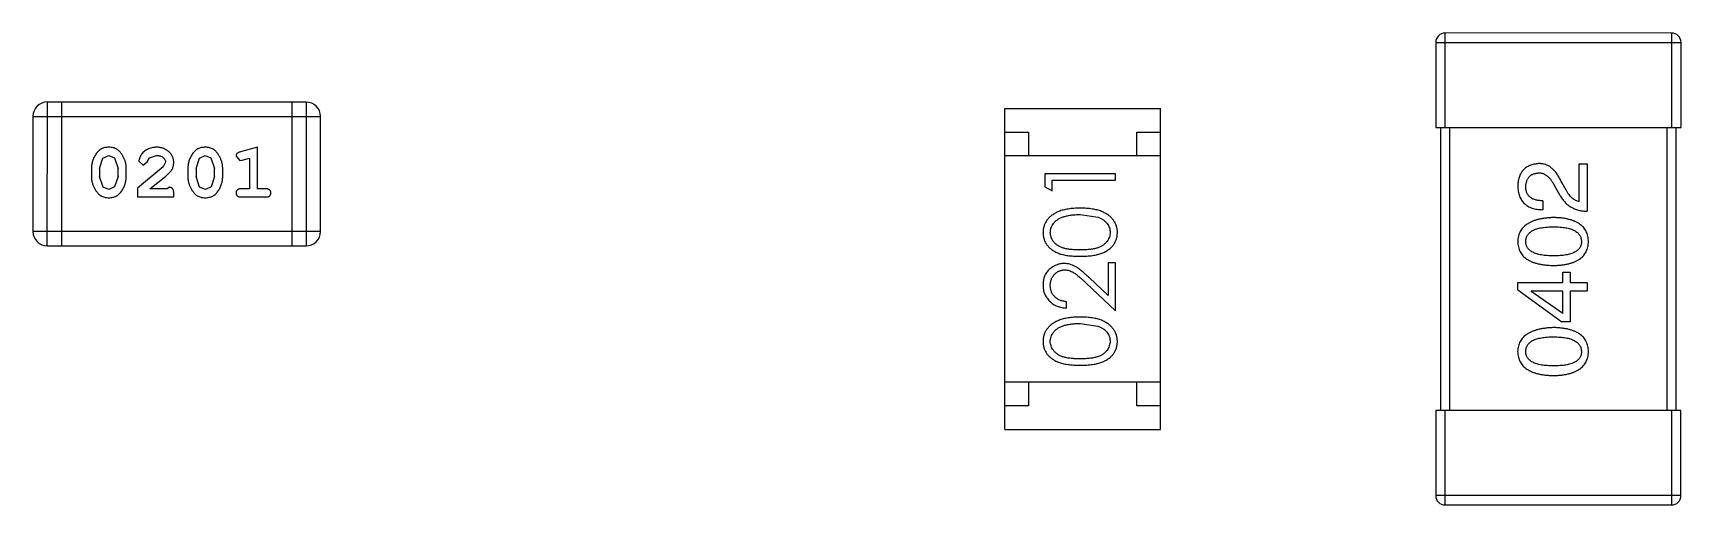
# Model space of a CAD drawing. Header units: inches. Extents: x -29 to 164, y -51 to 83.
# Drawn here: x 148.336 to 151.831, y 22.58 to 23.58 of the extents above; entities that cross this region are included whole.
import ezdxf

# ---------------------------------------------------------------- set-up
doc = ezdxf.new("R2010")
doc.units = ezdxf.units.IN
doc.header["$LTSCALE"] = 1.21
doc.header["$MEASUREMENT"] = 0
doc.layers.get('0').update_dxf_attribs({"linetype": 'CONTINUOUS'})

msp = doc.modelspace()

# ---------------------------------------------------------------- linework, layer by layer
at = {"color": 7, "linetype": 'Continuous'}
for p, q in [((151.3107, 23.5603), (151.8307, 23.5602)), ((151.3107, 23.5603), (151.3107, 23.3803)), ((151.8107, 23.5802), (151.3307, 23.5803)), ((151.3307, 23.3803), (151.3307, 23.5803)), ((151.8107, 23.5802), (151.8107, 23.3802)), ((151.8307, 23.3802), (151.8307, 23.5602)), ((148.3664, 23.1292), (148.3665, 23.434)), ((148.9151, 23.4339), (148.3665, 23.434)), ((148.3969, 23.1292), (148.397, 23.434)), ((148.8846, 23.4339), (148.8846, 23.1291)), ((148.9151, 23.4339), (148.9151, 23.1291)), ((150.3969, 22.7403), (150.397, 23.4203)), ((150.397, 23.4203), (150.727, 23.4203)), ((150.7269, 22.7403), (150.727, 23.4203)), ((148.336, 23.4036), (148.3359, 23.1597)), ((148.336, 23.4036), (148.9456, 23.4034)), ((148.9455, 23.1596), (148.9456, 23.4034)), ((151.3107, 23.3803), (151.8307, 23.3802)), ((151.3207, 23.3803), (151.3206, 22.7803)), ((151.3406, 22.7803), (151.3407, 23.3803)), ((150.397, 23.3703), (150.447, 23.3703)), ((150.447, 23.3703), (150.447, 23.3203)), ((150.677, 23.3703), (150.727, 23.3703)), ((150.677, 23.3203), (150.677, 23.3703)), ((151.8007, 23.3802), (151.8006, 22.7802)), ((151.8206, 22.7802), (151.8207, 23.3802)), ((148.4772, 23.2934), (148.4844, 23.3151)), ((148.4844, 23.3151), (148.4968, 23.3209)), ((148.4968, 23.3209), (148.5089, 23.3157)), ((148.5089, 23.3157), (148.5165, 23.2934)), ((148.5778, 23.307), (148.5828, 23.3155)), ((148.5828, 23.3155), (148.5977, 23.3209)), ((148.6817, 23.2933), (148.6889, 23.3151)), ((148.6889, 23.3151), (148.7013, 23.3209)), ((148.7013, 23.3209), (148.7134, 23.3156)), ((148.7134, 23.3156), (148.721, 23.2933)), ((148.7666, 23.3191), (148.7745, 23.3099)), ((148.7745, 23.3099), (148.7799, 23.3109)), ((148.8123, 23.3382), (148.7757, 23.3283)), ((148.7799, 23.3109), (148.7949, 23.315)), ((148.7949, 23.315), (148.7949, 23.2501)), ((148.8122, 23.2501), (148.8123, 23.3382)), ((150.727, 23.3203), (150.397, 23.3203)), ((148.4599, 23.2936), (148.4599, 23.2759)), ((148.4772, 23.2934), (148.4772, 23.2762)), ((148.4848, 23.2539), (148.4772, 23.2762)), ((148.5165, 23.2761), (148.5092, 23.2544)), ((148.5165, 23.2761), (148.5165, 23.2934)), ((148.5338, 23.2759), (148.5338, 23.2936)), ((148.6124, 23.2967), (148.5574, 23.2517)), ((148.5605, 23.3089), (148.5694, 23.3005)), ((148.5694, 23.3005), (148.5778, 23.307)), ((148.5841, 23.2501), (148.6177, 23.2772)), ((148.6172, 23.3064), (148.6124, 23.2967)), ((148.6644, 23.2936), (148.6644, 23.2758)), ((148.6817, 23.2933), (148.6817, 23.2761)), ((148.6893, 23.2538), (148.6817, 23.2761)), ((148.721, 23.2761), (148.7137, 23.2543)), ((148.721, 23.2761), (148.721, 23.2933)), ((148.7383, 23.2758), (148.7383, 23.2936)), ((150.6317, 23.2821), (150.4817, 23.2821)), ((150.4817, 23.2821), (150.4817, 23.2544)), ((150.6317, 23.2686), (150.6317, 23.2821)), ((151.6147, 23.3033), (151.632, 23.3033)), ((151.6147, 23.223), (151.6147, 23.3033)), ((151.632, 23.3033), (151.6319, 23.2025)), ((148.4969, 23.2486), (148.4848, 23.2539)), ((148.5092, 23.2544), (148.4969, 23.2486)), ((148.5574, 23.2517), (148.5574, 23.2328)), ((148.6203, 23.2501), (148.5841, 23.2501)), ((148.6258, 23.2533), (148.6203, 23.2501)), ((148.6345, 23.2328), (148.6345, 23.2407)), ((148.7015, 23.2485), (148.6893, 23.2538)), ((148.7137, 23.2543), (148.7015, 23.2485)), ((148.7949, 23.2501), (148.7776, 23.2501)), ((148.8295, 23.2501), (148.8122, 23.2501)), ((150.4817, 23.2544), (150.4971, 23.2456)), ((150.4971, 23.2687), (150.6317, 23.2686)), ((150.4971, 23.2456), (150.4971, 23.2687)), ((151.5623, 23.2566), (151.5737, 23.237)), ((151.5869, 23.2476), (151.5778, 23.2632)), ((148.5574, 23.2328), (148.6345, 23.2328)), ((148.7776, 23.2328), (148.8295, 23.2328)), ((151.5377, 23.2247), (151.5377, 23.2058)), ((150.5567, 23.1956), (150.5944, 23.1899)), ((148.9455, 23.1596), (148.3359, 23.1597)), ((148.3664, 23.1292), (148.9151, 23.1291)), ((150.6317, 23.0936), (150.6163, 23.0936)), ((150.6163, 23.0936), (150.6163, 23.0238)), ((150.6316, 22.9917), (150.6317, 23.0936)), ((151.5803, 23.0735), (151.5958, 23.0735)), ((151.5803, 23.0513), (151.5803, 23.0735)), ((151.5958, 23.0735), (151.5958, 23.0513)), ((150.5696, 23.0499), (150.6316, 22.9917)), ((150.6163, 23.0238), (150.5762, 23.0614)), ((151.4844, 23.0514), (151.5803, 23.0513)), ((151.4844, 23.0358), (151.4844, 23.0514)), ((151.4844, 23.0358), (151.5778, 22.9686)), ((151.5803, 23.0333), (151.513, 23.0333)), ((151.513, 23.0333), (151.513, 23.0325)), ((151.5802, 22.9858), (151.513, 23.0325)), ((151.5802, 22.9858), (151.5803, 23.0333)), ((151.5958, 23.0513), (151.6319, 23.0513)), ((151.6319, 23.0333), (151.5958, 23.0333)), ((151.5958, 23.0333), (151.5958, 22.9686)), ((151.6319, 23.0513), (151.6319, 23.0333)), ((150.5278, 22.9975), (150.5278, 23.011)), ((150.5566, 22.9648), (150.5943, 22.9591)), ((151.5958, 22.9686), (151.5778, 22.9686)), ((150.7269, 22.8403), (150.3969, 22.8403)), ((150.4469, 22.8403), (150.4469, 22.7903)), ((150.6769, 22.7903), (150.6769, 22.8403)), ((150.4469, 22.7903), (150.3969, 22.7903)), ((150.7269, 22.7903), (150.6769, 22.7903)), ((151.3106, 22.7803), (151.3105, 22.6003)), ((151.8306, 22.7802), (151.3106, 22.7803)), ((151.3305, 22.5803), (151.3306, 22.7803)), ((151.8106, 22.7802), (151.8105, 22.5802)), ((151.8305, 22.6002), (151.8306, 22.7802)), ((150.3969, 22.7403), (150.7269, 22.7403)), ((151.8305, 22.6002), (151.3105, 22.6003)), ((151.3305, 22.5803), (151.8105, 22.5802))]:
    msp.add_line(p, q, dxfattribs=at)
for centre, radius, start, end in [((151.3307, 23.5603), 0.02, 89.988, 179.988), ((151.8107, 23.5602), 0.02, 359.988, 89.988), ((148.3665, 23.4036), 0.0305, 89.988, 179.988), ((148.9151, 23.4034), 0.0305, 359.988, 89.988), ((148.3664, 23.1597), 0.0305, 179.988, 269.988), ((148.9151, 23.1596), 0.0305, 269.988, 359.988), ((151.3305, 22.6003), 0.02, 179.988, 269.988), ((151.8105, 22.6002), 0.02, 269.988, 359.988)]:
    msp.add_arc(centre, radius, start, end, dxfattribs=at)
for points, knots in [([(148.4967, 23.3382), (148.4952, 23.3382), (148.4924, 23.3381), (148.4883, 23.3374), (148.4845, 23.3363), (148.4809, 23.3347), (148.4776, 23.3326), (148.4746, 23.3301), (148.4718, 23.3272), (148.4693, 23.3238), (148.4671, 23.3202), (148.4652, 23.3165), (148.4635, 23.3128), (148.4622, 23.309), (148.4611, 23.3053), (148.4604, 23.3014), (148.4599, 23.2975), (148.4599, 23.2949), (148.4599, 23.2936)], [0, 0, 0, 0, 0.06692, 0.130834, 0.19258, 0.252759, 0.312631, 0.373411, 0.436359, 0.501894, 0.568244, 0.632472, 0.69556, 0.757163, 0.818592, 0.878885, 0.939235, 1, 1, 1, 1]), ([(148.5338, 23.2936), (148.5338, 23.2947), (148.5337, 23.2968), (148.5334, 23.3), (148.5329, 23.3032), (148.5322, 23.3063), (148.5313, 23.3093), (148.5302, 23.3123), (148.5289, 23.3153), (148.5274, 23.3182), (148.5258, 23.3209), (148.5242, 23.3235), (148.5225, 23.3258), (148.5209, 23.3279), (148.5191, 23.3297), (148.5174, 23.3314), (148.5157, 23.3328), (148.5133, 23.3344), (148.5102, 23.336), (148.506, 23.3373), (148.5015, 23.3381), (148.4983, 23.3382), (148.4967, 23.3382)], [0, 0, 0, 0, 0.049855, 0.099516, 0.148482, 0.19758, 0.246804, 0.296268, 0.346517, 0.397047, 0.446826, 0.49336, 0.537801, 0.579207, 0.617974, 0.654833, 0.689171, 0.722088, 0.786392, 0.853518, 0.924186, 1, 1, 1, 1]), ([(148.5978, 23.3382), (148.5961, 23.3382), (148.5928, 23.338), (148.5878, 23.3372), (148.5831, 23.3358), (148.5786, 23.3338), (148.5744, 23.3314), (148.5708, 23.3285), (148.5676, 23.3252), (148.5651, 23.3217), (148.5632, 23.3181), (148.5617, 23.3148), (148.5608, 23.3117), (148.5606, 23.3098), (148.5605, 23.3089)], [0, 0, 0, 0, 0.098286, 0.193983, 0.289056, 0.384352, 0.477435, 0.566197, 0.652355, 0.737986, 0.818188, 0.887401, 0.94802, 1, 1, 1, 1]), ([(148.5977, 23.3209), (148.5991, 23.3209), (148.6018, 23.3208), (148.6056, 23.3199), (148.609, 23.3186), (148.6119, 23.3166), (148.6142, 23.3144), (148.6159, 23.3119), (148.617, 23.3092), (148.6171, 23.3073), (148.6172, 23.3064)], [0, 0, 0, 0, 0.156344, 0.299348, 0.4327, 0.561, 0.682299, 0.791883, 0.89611, 1, 1, 1, 1]), ([(148.6345, 23.3054), (148.6344, 23.3066), (148.6344, 23.3088), (148.6339, 23.312), (148.6331, 23.3151), (148.632, 23.3181), (148.6305, 23.3209), (148.6287, 23.3236), (148.6266, 23.3262), (148.6242, 23.3287), (148.6216, 23.3309), (148.6187, 23.3329), (148.6157, 23.3345), (148.6125, 23.3359), (148.609, 23.3369), (148.6055, 23.3377), (148.6017, 23.3381), (148.5991, 23.3382), (148.5978, 23.3382)], [0, 0, 0, 0, 0.060981, 0.120256, 0.178148, 0.236115, 0.293993, 0.352864, 0.413358, 0.476056, 0.539296, 0.602396, 0.665116, 0.728325, 0.792919, 0.859317, 0.928302, 1, 1, 1, 1]), ([(148.7012, 23.3382), (148.6997, 23.3382), (148.6969, 23.3381), (148.6928, 23.3374), (148.689, 23.3363), (148.6854, 23.3347), (148.6821, 23.3326), (148.6791, 23.3301), (148.6763, 23.3271), (148.6738, 23.3237), (148.6716, 23.3202), (148.6697, 23.3165), (148.668, 23.3128), (148.6667, 23.309), (148.6656, 23.3052), (148.6649, 23.3014), (148.6645, 23.2975), (148.6644, 23.2949), (148.6644, 23.2936)], [0, 0, 0, 0, 0.06692, 0.130834, 0.19258, 0.252759, 0.312631, 0.373411, 0.436359, 0.501894, 0.568244, 0.632472, 0.69556, 0.757163, 0.818592, 0.878885, 0.939235, 1, 1, 1, 1]), ([(148.7383, 23.2936), (148.7383, 23.2947), (148.7382, 23.2968), (148.738, 23.3), (148.7374, 23.3031), (148.7368, 23.3062), (148.7358, 23.3093), (148.7347, 23.3123), (148.7334, 23.3153), (148.7319, 23.3181), (148.7303, 23.3209), (148.7287, 23.3234), (148.727, 23.3257), (148.7254, 23.3278), (148.7237, 23.3297), (148.722, 23.3313), (148.7202, 23.3328), (148.7179, 23.3343), (148.7147, 23.3359), (148.7105, 23.3373), (148.706, 23.3381), (148.7028, 23.3381), (148.7012, 23.3382)], [0, 0, 0, 0, 0.049855, 0.099516, 0.148482, 0.19758, 0.246804, 0.296268, 0.346517, 0.397047, 0.446826, 0.49336, 0.537801, 0.579207, 0.617974, 0.654833, 0.689171, 0.722088, 0.786392, 0.853518, 0.924186, 1, 1, 1, 1]), ([(148.7757, 23.3283), (148.7748, 23.328), (148.7733, 23.3276), (148.7712, 23.3267), (148.7696, 23.3258), (148.7684, 23.3248), (148.7676, 23.3236), (148.767, 23.3223), (148.7667, 23.3208), (148.7666, 23.3197), (148.7666, 23.3191)], [0, 0, 0, 0, 0.187321, 0.344927, 0.475328, 0.579604, 0.674244, 0.773631, 0.882025, 1, 1, 1, 1]), ([(148.4599, 23.2759), (148.4599, 23.2748), (148.4599, 23.2727), (148.4602, 23.2695), (148.4607, 23.2664), (148.4614, 23.2633), (148.4623, 23.2602), (148.4634, 23.2573), (148.4647, 23.2543), (148.4661, 23.2514), (148.4677, 23.2487), (148.4693, 23.2461), (148.471, 23.2438), (148.4726, 23.2417), (148.4743, 23.2399), (148.476, 23.2382), (148.4778, 23.2368), (148.4801, 23.2352), (148.4833, 23.2336), (148.4875, 23.2322), (148.4921, 23.2314), (148.4952, 23.2313), (148.4969, 23.2313)], [0, 0, 0, 0, 0.049886, 0.09882, 0.148132, 0.19689, 0.246038, 0.295176, 0.345305, 0.395692, 0.445312, 0.491875, 0.535813, 0.577009, 0.616081, 0.652689, 0.687585, 0.720206, 0.785062, 0.85223, 0.923759, 1, 1, 1, 1]), ([(148.4969, 23.2313), (148.4983, 23.2313), (148.5011, 23.2314), (148.5052, 23.2321), (148.5091, 23.2332), (148.5127, 23.2348), (148.516, 23.2368), (148.519, 23.2393), (148.5218, 23.2423), (148.5243, 23.2457), (148.5265, 23.2493), (148.5284, 23.2529), (148.5301, 23.2567), (148.5315, 23.2604), (148.5325, 23.2642), (148.5333, 23.2681), (148.5337, 23.272), (148.5338, 23.2746), (148.5338, 23.2759)], [0, 0, 0, 0, 0.067217, 0.131051, 0.19272, 0.252824, 0.312745, 0.373449, 0.436041, 0.501494, 0.567761, 0.632087, 0.695096, 0.757109, 0.817993, 0.878657, 0.939311, 1, 1, 1, 1]), ([(148.6177, 23.2772), (148.6186, 23.2779), (148.6203, 23.2794), (148.6227, 23.2816), (148.6248, 23.2837), (148.6266, 23.2857), (148.6283, 23.2876), (148.6296, 23.2894), (148.6307, 23.291), (148.6318, 23.2931), (148.6329, 23.2956), (148.6338, 23.2988), (148.6344, 23.3021), (148.6344, 23.3043), (148.6345, 23.3054)], [0, 0, 0, 0, 0.103002, 0.197728, 0.285279, 0.365235, 0.437224, 0.502446, 0.560545, 0.611446, 0.707576, 0.80349, 0.900532, 1, 1, 1, 1]), ([(148.6644, 23.2758), (148.6644, 23.2748), (148.6644, 23.2726), (148.6647, 23.2695), (148.6652, 23.2663), (148.6659, 23.2632), (148.6668, 23.2602), (148.6679, 23.2572), (148.6692, 23.2542), (148.6706, 23.2514), (148.6722, 23.2486), (148.6738, 23.2461), (148.6755, 23.2438), (148.6771, 23.2417), (148.6788, 23.2398), (148.6805, 23.2381), (148.6823, 23.2367), (148.6846, 23.2351), (148.6878, 23.2335), (148.692, 23.2322), (148.6966, 23.2314), (148.6998, 23.2313), (148.7014, 23.2312)], [0, 0, 0, 0, 0.049886, 0.09882, 0.148132, 0.19689, 0.246038, 0.295176, 0.345305, 0.395692, 0.445312, 0.491875, 0.535813, 0.577009, 0.616081, 0.652689, 0.687585, 0.720206, 0.785062, 0.85223, 0.923759, 1, 1, 1, 1]), ([(148.7014, 23.2312), (148.7028, 23.2313), (148.7057, 23.2313), (148.7098, 23.232), (148.7136, 23.2332), (148.7172, 23.2348), (148.7205, 23.2368), (148.7235, 23.2393), (148.7263, 23.2422), (148.7288, 23.2456), (148.731, 23.2492), (148.7329, 23.2529), (148.7346, 23.2566), (148.736, 23.2604), (148.737, 23.2642), (148.7378, 23.268), (148.7382, 23.2719), (148.7383, 23.2745), (148.7383, 23.2758)], [0, 0, 0, 0, 0.067217, 0.131051, 0.19272, 0.252824, 0.312745, 0.373449, 0.436041, 0.501494, 0.567761, 0.632087, 0.695096, 0.757109, 0.817993, 0.878657, 0.939311, 1, 1, 1, 1]), ([(151.5287, 23.3034), (151.527, 23.3032), (151.5237, 23.303), (151.5189, 23.3022), (151.5144, 23.3011), (151.5103, 23.2996), (151.5064, 23.2978), (151.5028, 23.2957), (151.4996, 23.2933), (151.4966, 23.2905), (151.494, 23.2874), (151.4917, 23.284), (151.4897, 23.2802), (151.488, 23.2761), (151.4866, 23.2717), (151.4855, 23.267), (151.4848, 23.2619), (151.4845, 23.2584), (151.4844, 23.2566)], [0, 0, 0, 0, 0.070688, 0.137741, 0.201612, 0.262778, 0.321223, 0.378455, 0.434411, 0.490146, 0.546362, 0.603392, 0.662208, 0.723401, 0.787372, 0.85442, 0.925153, 1, 1, 1, 1]), ([(151.5016, 23.2542), (151.5017, 23.2553), (151.5018, 23.2575), (151.5021, 23.2607), (151.5028, 23.2637), (151.5035, 23.2665), (151.5045, 23.269), (151.5056, 23.2714), (151.507, 23.2735), (151.5085, 23.2755), (151.5103, 23.2772), (151.5122, 23.2788), (151.5144, 23.2802), (151.5167, 23.2813), (151.5192, 23.2822), (151.5219, 23.2829), (151.5248, 23.2834), (151.5268, 23.2836), (151.5279, 23.2837)], [0, 0, 0, 0, 0.076112, 0.148436, 0.216883, 0.281466, 0.34298, 0.402356, 0.459881, 0.51546, 0.571111, 0.62658, 0.683162, 0.741007, 0.801404, 0.863825, 0.930544, 1, 1, 1, 1]), ([(151.5279, 23.2837), (151.5287, 23.2837), (151.5303, 23.2838), (151.5327, 23.2837), (151.5351, 23.2833), (151.5374, 23.2827), (151.5397, 23.2818), (151.542, 23.2807), (151.5442, 23.2793), (151.5463, 23.2777), (151.5485, 23.2759), (151.5506, 23.2739), (151.5526, 23.2716), (151.5547, 23.2691), (151.5566, 23.2663), (151.5586, 23.2633), (151.5605, 23.2601), (151.5617, 23.2578), (151.5623, 23.2566)], [0, 0, 0, 0, 0.052237, 0.103888, 0.155485, 0.207395, 0.259864, 0.31356, 0.369176, 0.4266, 0.486836, 0.550048, 0.61567, 0.685271, 0.75824, 0.834614, 0.915635, 1, 1, 1, 1]), ([(151.5778, 23.2632), (151.5771, 23.2649), (151.5755, 23.2682), (151.573, 23.2729), (151.5705, 23.2773), (151.5678, 23.2813), (151.565, 23.2851), (151.5622, 23.2884), (151.5592, 23.2915), (151.5562, 23.2941), (151.5531, 23.2965), (151.5499, 23.2985), (151.5465, 23.3002), (151.5432, 23.3015), (151.5397, 23.3025), (151.5361, 23.3031), (151.5324, 23.3035), (151.5299, 23.3034), (151.5287, 23.3034)], [0, 0, 0, 0, 0.082731, 0.161257, 0.236138, 0.307554, 0.375712, 0.440848, 0.502916, 0.562567, 0.619798, 0.675716, 0.73039, 0.78386, 0.837315, 0.890547, 0.944917, 1, 1, 1, 1]), ([(148.6345, 23.2407), (148.6344, 23.2417), (148.6344, 23.2437), (148.634, 23.2464), (148.6333, 23.2487), (148.6322, 23.2504), (148.6309, 23.2517), (148.6294, 23.2526), (148.6277, 23.2532), (148.6265, 23.2532), (148.6258, 23.2533)], [0, 0, 0, 0, 0.1844, 0.34094, 0.473574, 0.586824, 0.690029, 0.789175, 0.890445, 1, 1, 1, 1]), ([(148.7776, 23.2501), (148.7767, 23.2501), (148.775, 23.25), (148.7727, 23.2496), (148.7708, 23.2488), (148.7692, 23.2477), (148.7681, 23.2464), (148.7672, 23.2449), (148.7667, 23.2432), (148.7666, 23.242), (148.7666, 23.2414)], [0, 0, 0, 0, 0.169102, 0.317658, 0.446239, 0.563118, 0.671828, 0.776546, 0.884858, 1, 1, 1, 1]), ([(148.7666, 23.2414), (148.7666, 23.2408), (148.7667, 23.2396), (148.7672, 23.238), (148.768, 23.2365), (148.7692, 23.2351), (148.7708, 23.234), (148.7727, 23.2333), (148.775, 23.2328), (148.7767, 23.2328), (148.7776, 23.2328)], [0, 0, 0, 0, 0.115051, 0.223278, 0.329269, 0.437893, 0.554681, 0.682591, 0.83103, 1, 1, 1, 1]), ([(148.8406, 23.2414), (148.8405, 23.242), (148.8405, 23.2432), (148.84, 23.2449), (148.8391, 23.2464), (148.8379, 23.2477), (148.8364, 23.2488), (148.8344, 23.2496), (148.8321, 23.25), (148.8304, 23.2501), (148.8295, 23.2501)], [0, 0, 0, 0, 0.11517, 0.223509, 0.328254, 0.438012, 0.553651, 0.682263, 0.830856, 1, 1, 1, 1]), ([(148.8295, 23.2328), (148.8304, 23.2328), (148.8321, 23.2328), (148.8344, 23.2333), (148.8364, 23.234), (148.8379, 23.2351), (148.8391, 23.2364), (148.8399, 23.2379), (148.8405, 23.2396), (148.8405, 23.2408), (148.8406, 23.2414)], [0, 0, 0, 0, 0.169012, 0.317488, 0.445429, 0.560977, 0.67065, 0.776666, 0.88492, 1, 1, 1, 1]), ([(151.4844, 23.2566), (151.4845, 23.2546), (151.4847, 23.2507), (151.4855, 23.245), (151.4867, 23.2397), (151.4882, 23.2348), (151.4902, 23.2302), (151.4926, 23.2261), (151.4953, 23.2223), (151.4985, 23.2189), (151.502, 23.2159), (151.506, 23.2132), (151.5103, 23.211), (151.515, 23.2092), (151.5201, 23.2078), (151.5256, 23.2067), (151.5315, 23.206), (151.5356, 23.2059), (151.5377, 23.2058)], [0, 0, 0, 0, 0.07282, 0.141057, 0.2062, 0.267672, 0.326735, 0.383519, 0.439188, 0.494454, 0.549628, 0.605958, 0.66397, 0.72402, 0.787502, 0.854127, 0.925065, 1, 1, 1, 1]), ([(151.5377, 23.2247), (151.5362, 23.2247), (151.5334, 23.2248), (151.5293, 23.2253), (151.5255, 23.2259), (151.522, 23.2268), (151.5187, 23.2279), (151.5157, 23.2291), (151.513, 23.2306), (151.5106, 23.2324), (151.5085, 23.2344), (151.5066, 23.2365), (151.5051, 23.239), (151.5038, 23.2416), (151.5028, 23.2444), (151.5021, 23.2475), (151.5017, 23.2508), (151.5016, 23.253), (151.5016, 23.2542)], [0, 0, 0, 0, 0.082594, 0.15978, 0.232961, 0.301462, 0.365595, 0.426678, 0.484662, 0.540809, 0.595146, 0.648401, 0.702272, 0.757102, 0.813447, 0.872233, 0.934055, 1, 1, 1, 1]), ([(151.6147, 23.223), (151.6134, 23.2233), (151.6108, 23.2238), (151.607, 23.2254), (151.6034, 23.2276), (151.5998, 23.2304), (151.5964, 23.2338), (151.5931, 23.2378), (151.5898, 23.2425), (151.5879, 23.2459), (151.5869, 23.2476)], [0, 0, 0, 0, 0.103034, 0.208166, 0.318255, 0.434664, 0.559728, 0.695394, 0.841708, 1, 1, 1, 1]), ([(150.5567, 23.209), (150.5544, 23.209), (150.5499, 23.209), (150.5434, 23.2087), (150.5372, 23.2081), (150.5313, 23.2074), (150.5258, 23.2064), (150.5207, 23.2053), (150.516, 23.2039), (150.5116, 23.2023), (150.5075, 23.2004), (150.5036, 23.1985), (150.5001, 23.1964), (150.4968, 23.1942), (150.4937, 23.1918), (150.491, 23.1892), (150.4884, 23.1865), (150.4862, 23.1836), (150.4842, 23.1806), (150.4825, 23.1775), (150.4811, 23.1744), (150.4799, 23.1711), (150.4789, 23.1678), (150.4783, 23.1644), (150.4779, 23.1608), (150.4778, 23.1585), (150.4778, 23.1573)], [0, 0, 0, 0, 0.065278, 0.127205, 0.186168, 0.241675, 0.294115, 0.343609, 0.390387, 0.434463, 0.476646, 0.517002, 0.555936, 0.593716, 0.630057, 0.665601, 0.700745, 0.734917, 0.768681, 0.802087, 0.834849, 0.867433, 0.900138, 0.932806, 0.966212, 1, 1, 1, 1]), ([(150.6355, 23.1573), (150.6355, 23.1584), (150.6355, 23.1608), (150.635, 23.1643), (150.6344, 23.1678), (150.6334, 23.1711), (150.6322, 23.1744), (150.6308, 23.1776), (150.629, 23.1807), (150.627, 23.1837), (150.6248, 23.1866), (150.6223, 23.1893), (150.6195, 23.1919), (150.6164, 23.1943), (150.6131, 23.1966), (150.6096, 23.1986), (150.6058, 23.2006), (150.6017, 23.2023), (150.5973, 23.204), (150.5926, 23.2053), (150.5875, 23.2065), (150.582, 23.2074), (150.5762, 23.2081), (150.57, 23.2087), (150.5635, 23.209), (150.559, 23.209), (150.5567, 23.209)], [0, 0, 0, 0, 0.033824, 0.067298, 0.10028, 0.133019, 0.165736, 0.198792, 0.232372, 0.266409, 0.301016, 0.336196, 0.371972, 0.408574, 0.446394, 0.485225, 0.525372, 0.567224, 0.611081, 0.65775, 0.70702, 0.759235, 0.814484, 0.873227, 0.934937, 1, 1, 1, 1]), ([(151.5737, 23.237), (151.5745, 23.2356), (151.576, 23.2329), (151.5785, 23.2291), (151.5812, 23.2255), (151.5841, 23.2222), (151.5871, 23.2191), (151.5903, 23.2163), (151.5937, 23.2138), (151.5973, 23.2115), (151.601, 23.2095), (151.6049, 23.2077), (151.609, 23.2062), (151.6133, 23.2049), (151.6177, 23.2039), (151.6223, 23.2032), (151.627, 23.2027), (151.6303, 23.2026), (151.6319, 23.2025)], [0, 0, 0, 0, 0.065828, 0.130094, 0.192451, 0.254037, 0.313974, 0.373757, 0.433048, 0.492243, 0.551902, 0.611758, 0.672678, 0.734814, 0.798569, 0.863693, 0.930488, 1, 1, 1, 1]), ([(150.4932, 23.1577), (150.4933, 23.1594), (150.4935, 23.1627), (150.4947, 23.1675), (150.4969, 23.1722), (150.4992, 23.1759), (150.5015, 23.1788), (150.5035, 23.1808), (150.5057, 23.1828), (150.5082, 23.1846), (150.5109, 23.1863), (150.5138, 23.1878), (150.517, 23.1893), (150.5204, 23.1906), (150.5241, 23.1917), (150.528, 23.1928), (150.5322, 23.1936), (150.5366, 23.1944), (150.5413, 23.1949), (150.5462, 23.1953), (150.5513, 23.1955), (150.5549, 23.1956), (150.5567, 23.1956)], [0, 0, 0, 0, 0.059689, 0.119507, 0.181075, 0.246162, 0.279894, 0.314468, 0.350403, 0.387474, 0.426147, 0.466624, 0.508745, 0.553328, 0.600058, 0.649177, 0.700552, 0.754894, 0.811825, 0.871514, 0.934319, 1, 1, 1, 1]), ([(150.5944, 23.1899), (150.5954, 23.1895), (150.5975, 23.1887), (150.6004, 23.1874), (150.6031, 23.186), (150.6057, 23.1843), (150.608, 23.1826), (150.6101, 23.1807), (150.612, 23.1787), (150.6143, 23.1759), (150.6166, 23.1722), (150.6186, 23.1675), (150.6199, 23.1627), (150.6201, 23.1594), (150.6201, 23.1577)], [0, 0, 0, 0, 0.075949, 0.148549, 0.218996, 0.286119, 0.351826, 0.416074, 0.478265, 0.540325, 0.660405, 0.774606, 0.887187, 1, 1, 1, 1]), ([(151.5606, 23.1892), (151.5576, 23.1891), (151.5518, 23.1888), (151.5433, 23.188), (151.5354, 23.1868), (151.528, 23.1853), (151.5212, 23.1834), (151.515, 23.1811), (151.5094, 23.1785), (151.5043, 23.1754), (151.4998, 23.1721), (151.4958, 23.1684), (151.4924, 23.1643), (151.4896, 23.1598), (151.4875, 23.1549), (151.4858, 23.1498), (151.4847, 23.1442), (151.4845, 23.1404), (151.4844, 23.1384)], [0, 0, 0, 0, 0.088475, 0.171606, 0.249595, 0.322626, 0.391327, 0.455765, 0.516374, 0.573675, 0.628522, 0.681161, 0.732559, 0.783563, 0.83504, 0.887639, 0.942585, 1, 1, 1, 1]), ([(151.6344, 23.1384), (151.6343, 23.1404), (151.6341, 23.1443), (151.6332, 23.1499), (151.6316, 23.1552), (151.6296, 23.1601), (151.6269, 23.1646), (151.6237, 23.1687), (151.6199, 23.1725), (151.6155, 23.1758), (151.6106, 23.1788), (151.6051, 23.1814), (151.5991, 23.1837), (151.5925, 23.1855), (151.5853, 23.1871), (151.5776, 23.1882), (151.5693, 23.1889), (151.5636, 23.1891), (151.5606, 23.1892)], [0, 0, 0, 0, 0.059134, 0.115603, 0.169236, 0.221572, 0.273254, 0.32474, 0.377319, 0.431815, 0.488555, 0.548609, 0.612242, 0.680182, 0.75251, 0.829782, 0.91231, 1, 1, 1, 1]), ([(150.4778, 23.1573), (150.4778, 23.1561), (150.4779, 23.1538), (150.4783, 23.1503), (150.4789, 23.1469), (150.4799, 23.1437), (150.481, 23.1404), (150.4825, 23.1373), (150.4842, 23.1343), (150.4862, 23.1313), (150.4884, 23.1285), (150.4908, 23.1259), (150.4936, 23.1234), (150.4965, 23.1211), (150.4997, 23.1189), (150.5032, 23.1169), (150.5069, 23.1151), (150.5108, 23.1134), (150.5151, 23.1119), (150.5198, 23.1106), (150.5249, 23.1095), (150.5305, 23.1087), (150.5365, 23.108), (150.5428, 23.1075), (150.5496, 23.1072), (150.5543, 23.1071), (150.5567, 23.1071)], [0, 0, 0, 0, 0.033742, 0.066533, 0.099153, 0.13154, 0.164087, 0.196563, 0.229707, 0.263315, 0.297504, 0.331686, 0.366482, 0.4021, 0.438958, 0.476748, 0.515985, 0.556589, 0.599519, 0.645765, 0.695487, 0.748721, 0.805687, 0.866754, 0.931405, 1, 1, 1, 1]), ([(150.5567, 23.1206), (150.5546, 23.1206), (150.5507, 23.1206), (150.5451, 23.1209), (150.5398, 23.1212), (150.5349, 23.1217), (150.5304, 23.1223), (150.5262, 23.1232), (150.5225, 23.1241), (150.5191, 23.1252), (150.5159, 23.1264), (150.513, 23.1278), (150.5103, 23.1293), (150.5078, 23.1309), (150.5055, 23.1326), (150.5034, 23.1345), (150.5014, 23.1365), (150.4992, 23.1394), (150.4968, 23.1431), (150.4947, 23.1478), (150.4935, 23.1528), (150.4933, 23.1561), (150.4932, 23.1577)], [0, 0, 0, 0, 0.073302, 0.142286, 0.206253, 0.266017, 0.321612, 0.372532, 0.419497, 0.462398, 0.502825, 0.541489, 0.579034, 0.615143, 0.650298, 0.684912, 0.718701, 0.752189, 0.817245, 0.879117, 0.939613, 1, 1, 1, 1]), ([(150.6201, 23.1577), (150.62, 23.1561), (150.6199, 23.1527), (150.6186, 23.1479), (150.6165, 23.1431), (150.6141, 23.1394), (150.6118, 23.1365), (150.6099, 23.1345), (150.6077, 23.1326), (150.6054, 23.1308), (150.6029, 23.1292), (150.6002, 23.1277), (150.5973, 23.1264), (150.5942, 23.1251), (150.5908, 23.124), (150.587, 23.1231), (150.5829, 23.1223), (150.5784, 23.1217), (150.5735, 23.1212), (150.5682, 23.1209), (150.5625, 23.1206), (150.5587, 23.1206), (150.5567, 23.1206)], [0, 0, 0, 0, 0.060034, 0.120278, 0.182348, 0.247919, 0.281641, 0.315701, 0.350322, 0.385703, 0.421819, 0.459196, 0.497866, 0.538301, 0.58121, 0.628183, 0.679403, 0.734699, 0.794074, 0.858416, 0.927049, 1, 1, 1, 1]), ([(150.5567, 23.1071), (150.5591, 23.1071), (150.5637, 23.1072), (150.5705, 23.1075), (150.5769, 23.108), (150.5828, 23.1087), (150.5883, 23.1096), (150.5935, 23.1106), (150.5982, 23.112), (150.6025, 23.1135), (150.6065, 23.1152), (150.6103, 23.117), (150.6137, 23.119), (150.6169, 23.1212), (150.6199, 23.1235), (150.6226, 23.126), (150.6251, 23.1286), (150.6273, 23.1314), (150.6292, 23.1344), (150.6309, 23.1374), (150.6323, 23.1405), (150.6335, 23.1437), (150.6344, 23.1469), (150.635, 23.1503), (150.6354, 23.1537), (150.6355, 23.1561), (150.6355, 23.1573)], [0, 0, 0, 0, 0.068113, 0.132564, 0.193427, 0.250218, 0.303569, 0.353576, 0.400235, 0.443586, 0.484619, 0.524292, 0.56238, 0.599049, 0.63494, 0.669782, 0.704009, 0.737842, 0.771098, 0.803896, 0.836415, 0.868639, 0.900715, 0.933378, 0.966213, 1, 1, 1, 1]), ([(151.4844, 23.1384), (151.4845, 23.1364), (151.4846, 23.1326), (151.4856, 23.1269), (151.4872, 23.1217), (151.4893, 23.1168), (151.4921, 23.1123), (151.4954, 23.1081), (151.4993, 23.1044), (151.5039, 23.101), (151.5089, 23.098), (151.5146, 23.0954), (151.5209, 23.0931), (151.5277, 23.0913), (151.5351, 23.0898), (151.5431, 23.0887), (151.5516, 23.0879), (151.5576, 23.0877), (151.5606, 23.0876)], [0, 0, 0, 0, 0.057911, 0.113262, 0.165956, 0.217443, 0.268511, 0.319665, 0.372, 0.426129, 0.483365, 0.543779, 0.607756, 0.676562, 0.749704, 0.827713, 0.911177, 1, 1, 1, 1]), ([(151.5016, 23.1384), (151.5016, 23.1397), (151.5017, 23.1421), (151.5024, 23.1457), (151.5036, 23.149), (151.5052, 23.1521), (151.5073, 23.1549), (151.5099, 23.1575), (151.5129, 23.1598), (151.5164, 23.1619), (151.5203, 23.1637), (151.5247, 23.1653), (151.5296, 23.1666), (151.5349, 23.1677), (151.5407, 23.1685), (151.5469, 23.1691), (151.5536, 23.1695), (151.5582, 23.1695), (151.5606, 23.1696)], [0, 0, 0, 0, 0.050604, 0.098688, 0.145699, 0.191791, 0.238625, 0.286717, 0.337546, 0.391814, 0.449755, 0.512106, 0.579685, 0.652048, 0.730262, 0.814146, 0.904281, 1, 1, 1, 1]), ([(151.5606, 23.1081), (151.5582, 23.1081), (151.5536, 23.1082), (151.5469, 23.1085), (151.5407, 23.1091), (151.5349, 23.1099), (151.5296, 23.111), (151.5247, 23.1122), (151.5203, 23.1138), (151.5164, 23.1156), (151.5129, 23.1176), (151.5099, 23.1198), (151.5073, 23.1224), (151.5052, 23.1251), (151.5036, 23.1281), (151.5024, 23.1313), (151.5017, 23.1348), (151.5016, 23.1372), (151.5016, 23.1384)], [0, 0, 0, 0, 0.096452, 0.187278, 0.271765, 0.350519, 0.423437, 0.491321, 0.554011, 0.612224, 0.666281, 0.717003, 0.764884, 0.811423, 0.856783, 0.902993, 0.950236, 1, 1, 1, 1]), ([(151.5606, 23.1696), (151.563, 23.1695), (151.5675, 23.1695), (151.5741, 23.1691), (151.5803, 23.1685), (151.586, 23.1677), (151.5913, 23.1666), (151.5961, 23.1653), (151.6005, 23.1637), (151.6044, 23.1619), (151.6079, 23.1598), (151.611, 23.1575), (151.6136, 23.1549), (151.6157, 23.1521), (151.6174, 23.149), (151.6186, 23.1457), (151.6194, 23.1421), (151.6195, 23.1397), (151.6196, 23.1384)], [0, 0, 0, 0, 0.094834, 0.184067, 0.267029, 0.344713, 0.417334, 0.484367, 0.546941, 0.604717, 0.65953, 0.710539, 0.759381, 0.806382, 0.853027, 0.900623, 0.949121, 1, 1, 1, 1]), ([(151.6196, 23.1384), (151.6196, 23.1372), (151.6195, 23.1348), (151.6188, 23.1313), (151.6177, 23.1281), (151.616, 23.1251), (151.6139, 23.1223), (151.6113, 23.1198), (151.6083, 23.1176), (151.6048, 23.1156), (151.6009, 23.1138), (151.5965, 23.1122), (151.5916, 23.111), (151.5863, 23.1099), (151.5805, 23.1091), (151.5743, 23.1085), (151.5676, 23.1082), (151.563, 23.1081), (151.5606, 23.1081)], [0, 0, 0, 0, 0.049766, 0.097012, 0.143225, 0.188786, 0.235079, 0.282962, 0.333687, 0.387747, 0.445963, 0.508657, 0.576545, 0.649868, 0.72822, 0.812712, 0.903543, 1, 1, 1, 1]), ([(151.5606, 23.0876), (151.5635, 23.0877), (151.5693, 23.0879), (151.5776, 23.0887), (151.5853, 23.0898), (151.5924, 23.0913), (151.599, 23.0931), (151.6051, 23.0954), (151.6106, 23.098), (151.6155, 23.101), (151.6199, 23.1043), (151.6237, 23.1081), (151.6269, 23.1122), (151.6296, 23.1168), (151.6316, 23.1217), (151.6332, 23.1269), (151.6341, 23.1325), (151.6343, 23.1364), (151.6344, 23.1384)], [0, 0, 0, 0, 0.087693, 0.170223, 0.247496, 0.319826, 0.387768, 0.451403, 0.511459, 0.568358, 0.622671, 0.675251, 0.726739, 0.778422, 0.830759, 0.884394, 0.940865, 1, 1, 1, 1]), ([(150.5224, 23.0917), (150.5209, 23.0917), (150.518, 23.0916), (150.5137, 23.091), (150.5095, 23.09), (150.5055, 23.0887), (150.5017, 23.0869), (150.498, 23.0847), (150.4944, 23.0822), (150.491, 23.0793), (150.4879, 23.0761), (150.4852, 23.0725), (150.4829, 23.0688), (150.481, 23.0648), (150.4796, 23.0605), (150.4786, 23.056), (150.4779, 23.0513), (150.4778, 23.0481), (150.4778, 23.0464)], [0, 0, 0, 0, 0.06271, 0.123347, 0.183401, 0.242828, 0.302097, 0.36242, 0.423725, 0.487032, 0.550491, 0.612709, 0.674265, 0.73617, 0.799211, 0.863483, 0.930525, 1, 1, 1, 1]), ([(150.4932, 23.0457), (150.4932, 23.0469), (150.4933, 23.0491), (150.4937, 23.0523), (150.4944, 23.0554), (150.4954, 23.0584), (150.4966, 23.0612), (150.4982, 23.0639), (150.5, 23.0665), (150.5021, 23.0689), (150.5044, 23.0711), (150.5068, 23.073), (150.5094, 23.0746), (150.512, 23.076), (150.5147, 23.077), (150.5176, 23.0777), (150.5206, 23.0782), (150.5226, 23.0783), (150.5236, 23.0783)], [0, 0, 0, 0, 0.068027, 0.133505, 0.19695, 0.26027, 0.322741, 0.384982, 0.448465, 0.513424, 0.578224, 0.640011, 0.700094, 0.760067, 0.819012, 0.877878, 0.938035, 1, 1, 1, 1]), ([(150.5762, 23.0614), (150.5747, 23.0628), (150.5717, 23.0656), (150.5673, 23.0695), (150.5632, 23.0731), (150.5593, 23.0763), (150.5557, 23.0791), (150.5523, 23.0816), (150.5492, 23.0837), (150.5454, 23.0861), (150.5406, 23.0884), (150.5347, 23.0903), (150.5286, 23.0915), (150.5245, 23.0917), (150.5224, 23.0917)], [0, 0, 0, 0, 0.09953, 0.192079, 0.277712, 0.357454, 0.429648, 0.495771, 0.555538, 0.608657, 0.707578, 0.804328, 0.901298, 1, 1, 1, 1]), ([(150.5236, 23.0783), (150.5252, 23.0782), (150.5285, 23.0781), (150.5332, 23.0771), (150.5379, 23.0753), (150.5417, 23.0734), (150.5448, 23.0713), (150.5475, 23.0694), (150.5504, 23.0671), (150.5537, 23.0644), (150.5573, 23.0613), (150.5611, 23.0579), (150.5652, 23.054), (150.5681, 23.0513), (150.5696, 23.0499)], [0, 0, 0, 0, 0.088014, 0.174976, 0.2638, 0.355443, 0.406413, 0.465519, 0.533076, 0.609353, 0.693899, 0.787171, 0.889197, 1, 1, 1, 1]), ([(150.4778, 23.0464), (150.4778, 23.0448), (150.4779, 23.0415), (150.4786, 23.0366), (150.4797, 23.032), (150.4812, 23.0276), (150.4832, 23.0234), (150.4856, 23.0193), (150.4885, 23.0155), (150.4918, 23.012), (150.4954, 23.0087), (150.4993, 23.0058), (150.5035, 23.0034), (150.5079, 23.0014), (150.5125, 22.9997), (150.5174, 22.9986), (150.5225, 22.9978), (150.526, 22.9976), (150.5278, 22.9975)], [0, 0, 0, 0, 0.06445, 0.126725, 0.187421, 0.247417, 0.306749, 0.366595, 0.427749, 0.490235, 0.553031, 0.614805, 0.676505, 0.738096, 0.801021, 0.864897, 0.931209, 1, 1, 1, 1]), ([(150.5278, 23.011), (150.5265, 23.0111), (150.5238, 23.0113), (150.5201, 23.0121), (150.5165, 23.013), (150.5132, 23.0143), (150.5101, 23.0158), (150.5073, 23.0175), (150.5046, 23.0195), (150.5022, 23.0218), (150.5001, 23.0242), (150.4982, 23.0269), (150.4967, 23.0296), (150.4954, 23.0326), (150.4944, 23.0357), (150.4937, 23.0389), (150.4933, 23.0423), (150.4932, 23.0446), (150.4932, 23.0457)], [0, 0, 0, 0, 0.073648, 0.143686, 0.210962, 0.275557, 0.338064, 0.399311, 0.4594, 0.51934, 0.579024, 0.637809, 0.695959, 0.754122, 0.813113, 0.873453, 0.935561, 1, 1, 1, 1]), ([(150.5567, 22.9783), (150.5544, 22.9782), (150.5499, 22.9782), (150.5433, 22.9779), (150.5371, 22.9774), (150.5313, 22.9766), (150.5258, 22.9757), (150.5207, 22.9745), (150.5159, 22.9731), (150.5115, 22.9715), (150.5074, 22.9697), (150.5036, 22.9678), (150.5, 22.9657), (150.4967, 22.9634), (150.4937, 22.961), (150.4909, 22.9584), (150.4884, 22.9557), (150.4862, 22.9528), (150.4842, 22.9499), (150.4825, 22.9468), (150.481, 22.9436), (150.4798, 22.9403), (150.4789, 22.937), (150.4782, 22.9336), (150.4778, 22.9301), (150.4778, 22.9277), (150.4778, 22.9265)], [0, 0, 0, 0, 0.065278, 0.127205, 0.186168, 0.241675, 0.294115, 0.343609, 0.390387, 0.434463, 0.476646, 0.517002, 0.555936, 0.593716, 0.630057, 0.665601, 0.700745, 0.734917, 0.768681, 0.802087, 0.834849, 0.867433, 0.900138, 0.932806, 0.966212, 1, 1, 1, 1]), ([(150.4932, 22.927), (150.4932, 22.9286), (150.4934, 22.9319), (150.4947, 22.9367), (150.4968, 22.9414), (150.4991, 22.9451), (150.5014, 22.948), (150.5034, 22.9501), (150.5057, 22.952), (150.5081, 22.9538), (150.5109, 22.9555), (150.5138, 22.9571), (150.517, 22.9585), (150.5204, 22.9598), (150.5241, 22.961), (150.528, 22.9621), (150.5322, 22.9629), (150.5366, 22.9636), (150.5412, 22.9641), (150.5461, 22.9646), (150.5513, 22.9647), (150.5548, 22.9648), (150.5566, 22.9648)], [0, 0, 0, 0, 0.059689, 0.119507, 0.181075, 0.246162, 0.279894, 0.314468, 0.350403, 0.387474, 0.426147, 0.466624, 0.508745, 0.553328, 0.600058, 0.649177, 0.700552, 0.754894, 0.811825, 0.871514, 0.934319, 1, 1, 1, 1]), ([(150.6355, 22.9265), (150.6354, 22.9277), (150.6354, 22.93), (150.635, 22.9336), (150.6343, 22.937), (150.6334, 22.9403), (150.6322, 22.9436), (150.6307, 22.9468), (150.629, 22.9499), (150.627, 22.9529), (150.6247, 22.9558), (150.6222, 22.9585), (150.6194, 22.9611), (150.6164, 22.9635), (150.6131, 22.9658), (150.6095, 22.9679), (150.6057, 22.9698), (150.6016, 22.9716), (150.5973, 22.9732), (150.5925, 22.9745), (150.5874, 22.9757), (150.582, 22.9767), (150.5762, 22.9773), (150.57, 22.9779), (150.5634, 22.9782), (150.559, 22.9782), (150.5567, 22.9783)], [0, 0, 0, 0, 0.033824, 0.067298, 0.10028, 0.133019, 0.165736, 0.198792, 0.232372, 0.266409, 0.301016, 0.336196, 0.371972, 0.408574, 0.446394, 0.485225, 0.525372, 0.567224, 0.611081, 0.65775, 0.70702, 0.759235, 0.814484, 0.873227, 0.934937, 1, 1, 1, 1]), ([(150.4778, 22.9265), (150.4778, 22.9253), (150.4778, 22.923), (150.4782, 22.9195), (150.4789, 22.9162), (150.4798, 22.9129), (150.481, 22.9097), (150.4825, 22.9066), (150.4842, 22.9035), (150.4861, 22.9006), (150.4883, 22.8978), (150.4908, 22.8951), (150.4935, 22.8926), (150.4965, 22.8903), (150.4997, 22.8882), (150.5031, 22.8861), (150.5068, 22.8843), (150.5108, 22.8826), (150.5151, 22.8811), (150.5198, 22.8799), (150.5249, 22.8787), (150.5304, 22.8779), (150.5364, 22.8772), (150.5428, 22.8767), (150.5496, 22.8764), (150.5543, 22.8764), (150.5567, 22.8763)], [0, 0, 0, 0, 0.033742, 0.066533, 0.099153, 0.13154, 0.164087, 0.196563, 0.229707, 0.263315, 0.297504, 0.331686, 0.366482, 0.4021, 0.438958, 0.476748, 0.515985, 0.556589, 0.599519, 0.645765, 0.695487, 0.748721, 0.805687, 0.866754, 0.931405, 1, 1, 1, 1]), ([(150.5566, 22.8898), (150.5546, 22.8898), (150.5507, 22.8898), (150.545, 22.8901), (150.5397, 22.8904), (150.5348, 22.891), (150.5303, 22.8915), (150.5262, 22.8924), (150.5224, 22.8933), (150.519, 22.8944), (150.5159, 22.8956), (150.513, 22.897), (150.5103, 22.8985), (150.5078, 22.9001), (150.5055, 22.9019), (150.5033, 22.9038), (150.5014, 22.9058), (150.4991, 22.9086), (150.4968, 22.9124), (150.4946, 22.9171), (150.4934, 22.922), (150.4932, 22.9253), (150.4932, 22.927)], [0, 0, 0, 0, 0.073302, 0.142286, 0.206253, 0.266017, 0.321612, 0.372532, 0.419497, 0.462398, 0.502825, 0.541489, 0.579034, 0.615143, 0.650298, 0.684912, 0.718701, 0.752189, 0.817245, 0.879117, 0.939613, 1, 1, 1, 1]), ([(150.6201, 22.9269), (150.62, 22.9253), (150.6198, 22.922), (150.6185, 22.9171), (150.6165, 22.9124), (150.6141, 22.9086), (150.6118, 22.9058), (150.6098, 22.9037), (150.6077, 22.9018), (150.6054, 22.9), (150.6029, 22.8984), (150.6002, 22.8969), (150.5973, 22.8956), (150.5941, 22.8943), (150.5907, 22.8932), (150.587, 22.8923), (150.5828, 22.8916), (150.5783, 22.8909), (150.5734, 22.8904), (150.5681, 22.8901), (150.5625, 22.8898), (150.5586, 22.8898), (150.5566, 22.8898)], [0, 0, 0, 0, 0.060034, 0.120278, 0.182348, 0.247919, 0.281641, 0.315701, 0.350322, 0.385703, 0.421819, 0.459196, 0.497866, 0.538301, 0.58121, 0.628183, 0.679403, 0.734699, 0.794074, 0.858416, 0.927049, 1, 1, 1, 1]), ([(150.5567, 22.8763), (150.559, 22.8764), (150.5637, 22.8764), (150.5705, 22.8767), (150.5768, 22.8772), (150.5828, 22.8779), (150.5883, 22.8788), (150.5934, 22.8799), (150.5982, 22.8812), (150.6025, 22.8827), (150.6065, 22.8844), (150.6102, 22.8862), (150.6137, 22.8883), (150.6169, 22.8904), (150.6199, 22.8927), (150.6226, 22.8952), (150.625, 22.8979), (150.6272, 22.9007), (150.6291, 22.9036), (150.6308, 22.9066), (150.6323, 22.9097), (150.6334, 22.9129), (150.6343, 22.9162), (150.635, 22.9195), (150.6354, 22.923), (150.6354, 22.9253), (150.6355, 22.9265)], [0, 0, 0, 0, 0.068113, 0.132564, 0.193427, 0.250218, 0.303569, 0.353576, 0.400235, 0.443586, 0.484619, 0.524292, 0.56238, 0.599049, 0.63494, 0.669782, 0.704009, 0.737842, 0.771098, 0.803896, 0.836415, 0.868639, 0.900715, 0.933378, 0.966213, 1, 1, 1, 1]), ([(150.5943, 22.9591), (150.5954, 22.9587), (150.5974, 22.958), (150.6004, 22.9566), (150.6031, 22.9552), (150.6056, 22.9536), (150.6079, 22.9518), (150.6101, 22.95), (150.612, 22.948), (150.6142, 22.9452), (150.6166, 22.9415), (150.6186, 22.9368), (150.6199, 22.9319), (150.62, 22.9286), (150.6201, 22.9269)], [0, 0, 0, 0, 0.075949, 0.148549, 0.218996, 0.286119, 0.351826, 0.416074, 0.478265, 0.540325, 0.660405, 0.774606, 0.887187, 1, 1, 1, 1]), ([(151.5606, 22.9561), (151.5576, 22.956), (151.5517, 22.9557), (151.5432, 22.9548), (151.5353, 22.9536), (151.528, 22.9521), (151.5212, 22.9502), (151.515, 22.9479), (151.5093, 22.9453), (151.5042, 22.9423), (151.4997, 22.9389), (151.4958, 22.9352), (151.4924, 22.9311), (151.4896, 22.9266), (151.4874, 22.9218), (151.4858, 22.9166), (151.4847, 22.9111), (151.4845, 22.9072), (151.4843, 22.9053)], [0, 0, 0, 0, 0.088475, 0.171606, 0.249595, 0.322626, 0.391327, 0.455765, 0.516374, 0.573675, 0.628522, 0.681161, 0.732559, 0.783563, 0.83504, 0.887639, 0.942585, 1, 1, 1, 1]), ([(151.5015, 22.9053), (151.5016, 22.9065), (151.5017, 22.909), (151.5024, 22.9126), (151.5035, 22.9159), (151.5051, 22.919), (151.5073, 22.9218), (151.5098, 22.9244), (151.5129, 22.9267), (151.5163, 22.9288), (151.5203, 22.9306), (151.5247, 22.9322), (151.5296, 22.9335), (151.5349, 22.9346), (151.5406, 22.9354), (151.5469, 22.936), (151.5536, 22.9364), (151.5582, 22.9364), (151.5606, 22.9364)], [0, 0, 0, 0, 0.050604, 0.098688, 0.145699, 0.191791, 0.238625, 0.286717, 0.337546, 0.391814, 0.449755, 0.512106, 0.579685, 0.652048, 0.730262, 0.814146, 0.904281, 1, 1, 1, 1]), ([(151.6343, 22.9053), (151.6342, 22.9072), (151.6341, 22.9111), (151.6331, 22.9168), (151.6316, 22.922), (151.6295, 22.9269), (151.6269, 22.9314), (151.6237, 22.9356), (151.6199, 22.9393), (151.6155, 22.9427), (151.6105, 22.9457), (151.6051, 22.9483), (151.599, 22.9505), (151.5924, 22.9524), (151.5853, 22.9539), (151.5775, 22.955), (151.5692, 22.9558), (151.5635, 22.956), (151.5606, 22.9561)], [0, 0, 0, 0, 0.059134, 0.115603, 0.169236, 0.221572, 0.273254, 0.32474, 0.377319, 0.431815, 0.488555, 0.548609, 0.612242, 0.680182, 0.75251, 0.829782, 0.91231, 1, 1, 1, 1]), ([(151.5606, 22.9364), (151.5629, 22.9364), (151.5675, 22.9363), (151.5741, 22.936), (151.5802, 22.9354), (151.586, 22.9345), (151.5912, 22.9335), (151.5961, 22.9321), (151.6004, 22.9306), (151.6044, 22.9287), (151.6079, 22.9267), (151.6109, 22.9243), (151.6135, 22.9218), (151.6156, 22.9189), (151.6173, 22.9159), (151.6186, 22.9125), (151.6193, 22.909), (151.6195, 22.9065), (151.6196, 22.9053)], [0, 0, 0, 0, 0.094834, 0.184067, 0.267029, 0.344713, 0.417334, 0.484367, 0.546941, 0.604717, 0.65953, 0.710539, 0.759381, 0.806382, 0.853027, 0.900623, 0.949121, 1, 1, 1, 1]), ([(151.4843, 22.9053), (151.4844, 22.9033), (151.4846, 22.8994), (151.4856, 22.8938), (151.4872, 22.8885), (151.4893, 22.8836), (151.492, 22.8791), (151.4954, 22.875), (151.4993, 22.8712), (151.5038, 22.8679), (151.5089, 22.8648), (151.5146, 22.8623), (151.5208, 22.86), (151.5276, 22.8581), (151.535, 22.8566), (151.543, 22.8555), (151.5516, 22.8547), (151.5575, 22.8545), (151.5606, 22.8544)], [0, 0, 0, 0, 0.057911, 0.113262, 0.165956, 0.217443, 0.268511, 0.319665, 0.372, 0.426129, 0.483365, 0.543779, 0.607756, 0.676562, 0.749704, 0.827713, 0.911177, 1, 1, 1, 1]), ([(151.5606, 22.8749), (151.5582, 22.875), (151.5536, 22.875), (151.5469, 22.8754), (151.5406, 22.8759), (151.5348, 22.8767), (151.5296, 22.8779), (151.5247, 22.8791), (151.5203, 22.8806), (151.5164, 22.8824), (151.5129, 22.8844), (151.5098, 22.8867), (151.5073, 22.8892), (151.5052, 22.8919), (151.5035, 22.8949), (151.5024, 22.8982), (151.5017, 22.9017), (151.5016, 22.9041), (151.5015, 22.9053)], [0, 0, 0, 0, 0.096452, 0.187278, 0.271765, 0.350519, 0.423437, 0.491321, 0.554011, 0.612224, 0.666281, 0.717003, 0.764884, 0.811423, 0.856783, 0.902993, 0.950236, 1, 1, 1, 1]), ([(151.5606, 22.8544), (151.5635, 22.8545), (151.5692, 22.8547), (151.5775, 22.8555), (151.5852, 22.8566), (151.5924, 22.8581), (151.599, 22.86), (151.605, 22.8622), (151.6105, 22.8648), (151.6154, 22.8679), (151.6198, 22.8712), (151.6236, 22.8749), (151.6269, 22.8791), (151.6295, 22.8836), (151.6316, 22.8885), (151.6331, 22.8938), (151.6341, 22.8994), (151.6342, 22.9033), (151.6343, 22.9053)], [0, 0, 0, 0, 0.087693, 0.170223, 0.247496, 0.319826, 0.387768, 0.451403, 0.511459, 0.568358, 0.622671, 0.675251, 0.726739, 0.778422, 0.830759, 0.884394, 0.940865, 1, 1, 1, 1]), ([(151.6196, 22.9053), (151.6195, 22.904), (151.6194, 22.9016), (151.6188, 22.8982), (151.6176, 22.8949), (151.6159, 22.8919), (151.6138, 22.8892), (151.6113, 22.8867), (151.6083, 22.8844), (151.6048, 22.8824), (151.6008, 22.8806), (151.5964, 22.8791), (151.5915, 22.8778), (151.5862, 22.8767), (151.5805, 22.8759), (151.5742, 22.8754), (151.5676, 22.875), (151.5629, 22.875), (151.5606, 22.8749)], [0, 0, 0, 0, 0.049766, 0.097012, 0.143225, 0.188786, 0.235079, 0.282962, 0.333687, 0.387747, 0.445963, 0.508657, 0.576545, 0.649868, 0.72822, 0.812712, 0.903543, 1, 1, 1, 1])]:
    msp.add_open_spline(points, degree=3, knots=knots, dxfattribs=at)

doc.saveas('drawing.dxf')
